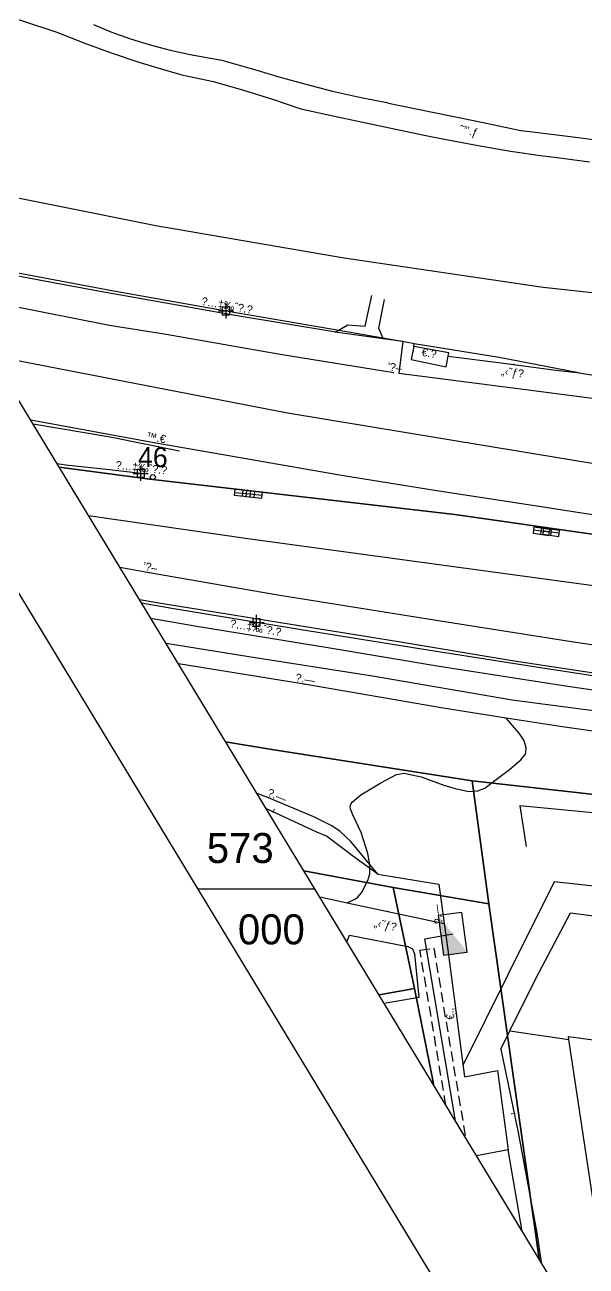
# Model space of a CAD drawing. Header units: metres. Extents: x 218299 to 220222, y 572714 to 574340.
# Drawn here: x 218539.3 to 218595.4, y 572962.3 to 573086.4 of the extents above; entities that cross this region are included whole.
import ezdxf
from ezdxf.enums import TextEntityAlignment as Align

# ---------------------------------------------------------------- set-up
doc = ezdxf.new("R2010")
doc.units = ezdxf.units.M
doc.header["$MEASUREMENT"] = 0
doc.header["$PDMODE"] = 66
doc.header["$PDSIZE"] = 0.75
doc.linetypes.add('DASH15', pattern=[1.5, 1, -0.5])
for name, color, linetype in [('1201', 7, 'Continuous'), ('1202', 7, 'Continuous'), ('1601', 44, 'LANDBORDER'), ('1602', 44, 'Continuous'), ('1603', 44, 'Continuous'), ('6151', 102, 'CABLEUNDEXIST03'), ('6261', 7, 'Continuous'), ('6701', 7, 'DASH15'), ('A_POINTS', 2, 'Continuous'), ('M2200', 253, 'Continuous'), ('M2211', 253, 'Continuous'), ('M2401', 7, 'Continuous'), ('M2404', 7, 'Continuous'), ('M2405', 253, 'Continuous'), ('M2408', 253, 'Continuous'), ('M2420', 253, 'Continuous'), ('m2511', 253, 'Continuous'), ('M2519', 253, 'Continuous'), ('M2601', 253, 'Continuous'), ('M2602', 253, 'Continuous'), ('M2605', 253, 'Continuous'), ('M2802', 253, 'Continuous'), ('M4903', 253, 'Continuous')]:
    doc.layers.add(name, color=color, linetype=linetype)
doc.styles.add('HEBTXT', font='HEBTXT')
doc.styles.add('MAVAT_HEBTXT', font='HEBTXT')
doc.linetypes.add('CABLEUNDEXIST03', pattern='A,3.5,[222,elecad.shx,S=0.01,R=0,X=0,Y=0],1.5', length=5)
doc.linetypes.add('LANDBORDER', pattern='A,6.25,[208,elecad.shx,S=0.02,R=0,X=-0.6,Y=0],12.5,[208,elecad.shx,S=0.02,R=180,X=0.6,Y=0],6.25', length=25)

# ---------------------------------------------------------------- blocks, each defined once
blk = doc.blocks.new('6261')
blk.add_lwpolyline([(-2, -1.2), (2, -1.2), (2, 1.2), (-2, 1.2)], close=True)
at = {"color": 0}
blk.add_solid([(2, 1.2), (-2, -1.2), (2, -1.2)], dxfattribs=at)
at = {"color": 0, "style": 'HEBTXT'}
blk.add_attdef('PIL_NAME', (2.69, 2.42), '', height=1.7, dxfattribs=at)
at = {"style": 'HEBTXT'}
blk.add_attdef('CAMUT_MONIM', (2.49, 0.22), '', height=1.7, dxfattribs=at)
at = {"color": 0, "style": 'HEBTXT', "flags": 1}
for tag, p in [('TYPE', (2.59, -1.77)), ('MAP_TYPE', (2.69, -3.78))]:
    blk.add_attdef(tag, p, '', height=1.7, dxfattribs=at)
blk = doc.blocks.new('1603')
at = {"layer": 'A_POINTS'}
blk.add_circle((0, 0), 0.25, dxfattribs=at)
at = {"color": 0, "style": 'HEBTXT'}
blk.add_attdef('PARCEL_NUM', text='', height=2, dxfattribs=at).set_placement((0, 1), align=Align.CENTER)
at = {"color": 0, "style": 'HEBTXT', "flags": 1}
blk.add_attdef('LOT_NUM', text='', height=2, dxfattribs=at).set_placement((0, -2.5), align=Align.CENTER)
blk = doc.blocks.new('M2405')
blk.add_circle((0, 0), 0.025)
at = {"style": 'MAVAT_HEBTXT'}
blk.add_attdef('NAME', text='', height=0.8, dxfattribs=at).set_placement((0, 1.59), align=Align.MIDDLE)
blk = doc.blocks.new('M2404')
blk.add_circle((0, 0), 0.025)
at = {"style": 'MAVAT_HEBTXT'}
blk.add_attdef('NAME', text='', height=0.8, dxfattribs=at).set_placement((0, 1.59), align=Align.MIDDLE)
blk = doc.blocks.new('M2408')
blk.add_circle((0, 0), 0.025)
at = {"style": 'MAVAT_HEBTXT'}
blk.add_attdef('NAME', text='', height=0.8, dxfattribs=at).set_placement((0, 1.59), align=Align.MIDDLE)
blk = doc.blocks.new('2511')
blk.add_point((0, 0))
at = {"style": 'HEBTXT'}
blk.add_attdef('TYPE', text='', height=0.8, dxfattribs=at).set_placement((0, 1.12), align=Align.MIDDLE)
blk = doc.blocks.new('M2601')
blk.add_circle((0, 0), 0.025)
at = {"style": 'MAVAT_HEBTXT'}
blk.add_attdef('NAME', text='', height=0.8, dxfattribs=at).set_placement((0, 1.59), align=Align.MIDDLE)
blk = doc.blocks.new('M2602')
blk.add_circle((0, 0), 0.025)
at = {"style": 'MAVAT_HEBTXT'}
blk.add_attdef('NAME', text='', height=0.8, dxfattribs=at).set_placement((0, 1.59), align=Align.MIDDLE)
blk = doc.blocks.new('M2605')
blk.add_circle((0, 0), 0.025)
at = {"style": 'MAVAT_HEBTXT'}
blk.add_attdef('NAME', text='', height=0.8, dxfattribs=at).set_placement((0, 1.59), align=Align.MIDDLE)
blk = doc.blocks.new('M2519')
blk.add_circle((0, 0), 0.025)
at = {"style": 'MAVAT_HEBTXT'}
blk.add_attdef('NAME', text='', height=0.8, dxfattribs=at).set_placement((0, 1.59), align=Align.MIDDLE)
blk = doc.blocks.new('M2211')
blk.add_circle((0, 0), 0.025)
at = {"style": 'MAVAT_HEBTXT'}
blk.add_attdef('NAME', text='', height=0.8, dxfattribs=at).set_placement((0, 1.59), align=Align.MIDDLE)
blk = doc.blocks.new('M4903')
blk.add_lwpolyline([(-1.6, -0.59), (1.6, -0.59), (1.6, 0.62), (-1.6, 0.62)], close=True)
for points in [[(-1.57, 0), (1.57, 0)], [(0, 0.62), (0, -0.59)]]:
    blk.add_lwpolyline(points)
at = {"style": 'MAVAT_HEBTXT', "flags": 1}
for tag, p in [('MARK', (0, 1.87)), ('IL', (0, -6.97))]:
    blk.add_attdef(tag, text='', height=0.8, dxfattribs=at).set_placement(p, align=Align.MIDDLE)
at = {"style": 'MAVAT_HEBTXT'}
for tag, p in [('HEIGHT', (0, -1.84)), ('NAME', (0, -4.41))]:
    blk.add_attdef(tag, text='', height=0.8, dxfattribs=at).set_placement(p, align=Align.MIDDLE)
blk = doc.blocks.new('111')
at = {"layer": 'M2200'}
blk.add_polyline3d([(218606.25, 572937.33, 564.18), (218603.78, 572953.93, 564.92), (218599.31, 572953.3, 563.1), (218598.47, 572953.18, 562.76), (218593.69, 572984.92, 562.76), (218593.64, 572985.22, 562.76), (218596.11, 572984.9, 562.82), (218609.59, 572983.14, 563.12), (218609.72, 572985.06, 562.94), (218653.61, 572980.24, 563.12)], dxfattribs=at)
at = {"layer": 'M2211'}
blk.add_polyline3d([(218581.68, 573053.57, 552.9), (218578.16, 573054.2, 552.9), (218578.16, 573054.2, 552.9), (218577.92, 573052.89, 552.9), (218581.4, 573052.18, 552.9), (218581.61, 573053.23, 552.9), (218581.68, 573053.57, 552.9)], close=True, dxfattribs=at)
at = {"layer": 'M2401'}
for points in [[(218577.08, 573054.71, 550.68), (218577.08, 573054.69, 550.68), (218576.66, 573051.55, 550.68), (218589.37, 573049.9, 550.86), (218603.19, 573048.1, 551.04)], [(218577.08, 573054.71, 550.68), (218577.08, 573054.69, 550.68), (218575.1, 573054.96, 550.42), (218570.32, 573055.64, 550.42), (218570.17, 573055.66, 550.42), (218560.51, 573057.28, 550.1), (218546.8, 573059.7, 550.15), (218542.31, 573060.53, 550.15), (218536.23, 573061.68, 550.15), (218530.18, 573062.82, 550.15)], [(218542.72, 573042.14, 550.86), (218551.77, 573040.93, 550.95), (218566.75, 573039.2, 550.95), (218582.26, 573037.41, 551.13), (218596.95, 573035.29, 551.31)], [(218599.29, 573036.88, 551.31), (218590.46, 573038.23, 551.13), (218580.46, 573039.76, 551.13), (218570.95, 573041.32, 550.95), (218561.78, 573042.92, 550.95), (218552.02, 573044.59, 550.77), (218539.88, 573046.82, 550.77)], [(218625.87, 573017.02, 551.82), (218623.52, 573017.55, 551.82), (218611.03, 573019.46, 551.64), (218600.34, 573020.9, 551.46), (218588, 573022.79, 551.28), (218576.63, 573024.68, 551.1), (218565.69, 573026.45, 551.1), (218552.48, 573028.56, 550.92), (218550.76, 573028.87, 550.92)], [(218580.08, 572980.51, 559.59), (218580.05, 572980.69, 559.59), (218579.98, 572980.68, 559.59)], [(218589.02, 572965.76, 559.71), (218587.61, 572973.88, 559.59), (218584.45, 572973.29, 559.59)]]:
    blk.add_polyline3d(points, dxfattribs=at)
at = {"layer": 'M2404'}
for points in [[(218577.08, 573054.71, 550.68), (218577.08, 573054.69, 550.68), (218576.66, 573051.55, 550.68), (218589.37, 573049.9, 550.86), (218603.19, 573048.1, 551.04), (218614.1, 573046.65, 551.04), (218617.65, 573046.2, 551.04), (218628.11, 573044.94, 551.22), (218630.66, 573044.81, 551.27), (218633.22, 573044.88, 551.32), (218635.76, 573045.17, 551.36), (218638.27, 573045.66, 551.4), (218639.67, 573046.09, 551.39), (218641.04, 573046.63, 551.4), (218642.36, 573047.28, 551.44), (218643.62, 573048.04, 551.49)], [(218577.08, 573054.71, 550.68), (218577.08, 573054.69, 550.68)], [(218646.45, 573030.56, 551.94), (218640.43, 573031.25, 551.76), (218634.58, 573032.03, 551.67), (218624.51, 573033.32, 551.67), (218616.75, 573034.46, 551.49), (218607.34, 573035.71, 551.31), (218599.29, 573036.88, 551.31), (218590.46, 573038.23, 551.13), (218580.46, 573039.76, 551.13), (218570.95, 573041.32, 550.95), (218561.78, 573042.92, 550.95), (218552.02, 573044.59, 550.77), (218539.88, 573046.82, 550.77)], [(218646.24, 573028.96, 551.94), (218641, 573029.5, 551.67), (218635.03, 573030.17, 551.67), (218624.33, 573031.42, 551.67), (218612.06, 573033.02, 551.31), (218596.95, 573035.29, 551.31), (218582.26, 573037.41, 551.13), (218566.75, 573039.2, 550.95), (218551.77, 573040.93, 550.95), (218542.72, 573042.14, 550.86)]]:
    blk.add_polyline3d(points, dxfattribs=at)
at = {"layer": 'M2405'}
for points in [[(218546.13, 573086.38, 551.51), (218547.89, 573085.65, 551.49), (218549.83, 573084.96, 551.58), (218551.81, 573084.36, 551.68), (218553.8, 573083.83, 551.78), (218555.81, 573083.38, 551.88), (218557.84, 573083.01, 551.98), (218558.98, 573082.83, 552.03), (218562.47, 573081.84, 551.85), (218564.69, 573081.16, 551.94), (218567.36, 573080.41, 552.02), (218570.05, 573079.73, 552.06), (218572.75, 573079.12, 552.06), (218575.47, 573078.58, 552.03), (218575.64, 573078.54, 552.04), (218580.05, 573077.64, 552.17), (218584.46, 573076.71, 552.23), (218588.87, 573075.78, 552.21), (218589.77, 573075.68, 552.27), (218594.6, 573075.1, 552.59), (218599.42, 573074.45, 552.87)], [(218536.69, 573087.51, 550.84), (218542.07, 573085.75, 551.08), (218542.49, 573085.61, 551.1), (218545.19, 573084.54, 551.25), (218547.92, 573083.55, 551.39), (218550.68, 573082.63, 551.53), (218553.47, 573081.79, 551.66), (218554.99, 573081.36, 551.73), (218558.14, 573080.7, 551.9), (218558.25, 573080.67, 551.9), (218561.15, 573079.84, 551.9), (218564.03, 573078.94, 551.9), (218566.88, 573077.96, 551.9), (218570.23, 573077.23, 551.9), (218579.2, 573075.34, 551.9), (218581.4, 573074.89, 551.88), (218584.62, 573074.28, 551.9), (218587.85, 573073.74, 551.96), (218591.09, 573073.26, 552.08), (218592.5, 573073.09, 552.15), (218595.75, 573072.66, 552.34)]]:
    blk.add_polyline3d(points, dxfattribs=at)
at = {"layer": 'M2408'}
for points in [[(218578.16, 573054.2, 550.63), (218578.21, 573054.51, 550.63)], [(218581.61, 573053.23, 550.74), (218586.92, 573052.58, 550.92), (218592.38, 573051.84, 550.92), (218594.48, 573051.6, 550.92), (218594.71, 573051.58, 550.92)], [(218568.76, 572999.19, 559.05), (218570.78, 572998.75, 559.23), (218571.5, 572998.6, 559.25), (218581.2, 572996.52, 559.53)], [(218571.48, 572994.7, 559.15), (218571.73, 572995.36, 559.15)], [(218571.73, 572995.36, 559.15), (218577.56, 572994.23, 559.33), (218578.03, 572993.99, 559.33), (218578.23, 572993.49, 559.33), (218578.67, 572989.11, 559.51), (218575.22, 572988.53, 559.45)], [(218583.23, 572981.2, 559.42), (218586.55, 572981.81, 559.42), (218587.61, 572973.88, 559.59)]]:
    blk.add_polyline3d(points, dxfattribs=at)
at = {"layer": 'M2420'}
for points in [[(218535.95, 573053.3), (218565.53, 573047.56), (218605.06, 573041.05), (218659.56, 573034.83), (218669.58, 573033.97), (218690.61, 573032.13), (218714.9, 573030), (218732.55, 573028.54), (218744.92, 573028.54), (218777.66, 573030.96), (218787.42, 573031.68), (218797.09, 573029.79)], [(218535.95, 573053.3), (218565.53, 573047.56), (218605.06, 573041.05), (218659.56, 573034.83), (218669.58, 573033.97), (218690.61, 573032.13), (218714.9, 573030), (218732.55, 573028.54), (218744.92, 573028.54), (218777.66, 573030.96), (218787.42, 573031.68), (218797.09, 573029.79)], [(218545.65, 573037.31), (218561.58, 573034.99), (218599.59, 573029.84), (218658.92, 573025.12), (218668.93, 573023.81), (218686.86, 573021.42), (218711.3, 573020.31), (218733.1, 573017.94), (218745.11, 573018.9), (218767.49, 573019.81), (218778.51, 573021.35), (218788.42, 573022.69), (218797.09, 573029.79)], [(218545.65, 573037.31), (218561.58, 573034.99), (218599.59, 573029.84), (218658.92, 573025.12), (218668.93, 573023.81), (218686.86, 573021.42), (218711.3, 573020.31), (218733.1, 573017.94), (218745.11, 573018.9), (218767.49, 573019.81), (218778.51, 573021.35), (218788.42, 573022.69), (218797.09, 573029.79)]]:
    blk.add_lwpolyline(points, dxfattribs=at)
at = {"layer": 'M2420', "linetype": 'Continuous', "lineweight": -3}
for points in [[(218535.95, 573053.3), (218565.53, 573047.56), (218605.06, 573041.05), (218659.56, 573034.83), (218669.58, 573033.97), (218690.61, 573032.13), (218714.9, 573030), (218732.55, 573028.54), (218744.92, 573028.54), (218777.66, 573030.96), (218787.42, 573031.68), (218797.09, 573029.79)], [(218545.65, 573037.31), (218561.58, 573034.99), (218599.59, 573029.84), (218658.92, 573025.12), (218668.93, 573023.81), (218686.86, 573021.42), (218711.3, 573020.31), (218733.1, 573017.94), (218745.11, 573018.9), (218767.49, 573019.81), (218778.51, 573021.35), (218788.42, 573022.69), (218797.09, 573029.79)]]:
    blk.add_lwpolyline(points, dxfattribs=at)
at = {"layer": 'm2511'}
for points in [[(218530.01, 573063.09, 551.01), (218537.18, 573061.82, 551.01), (218547.96, 573059.8, 551.37), (218559.4, 573057.75, 551.37), (218571.06, 573055.78, 551.55), (218577.75, 573054.59, 551.55), (218578.21, 573054.51, 551.56), (218586.72, 573053.12, 551.73), (218594.47, 573051.62, 552.09), (218594.71, 573051.58, 552.11), (218601.63, 573050.42, 552.63), (218608.15, 573049.91, 552.27), (218612.06, 573049.34, 552.45), (218621.54, 573048.18, 552.27), (218624.57, 573047.85, 551.73), (218629.66, 573047.23, 551.55)], [(218554.74, 573043.75, 551.91), (218547.82, 573045.12, 551.55), (218540.11, 573046.45, 551.55)], [(218550.87, 573041.52, 551.01), (218547.73, 573041.87, 551.37), (218543.37, 573042.35, 551.55), (218542.52, 573042.47, 551.55)], [(218642.85, 573014.35, 552.39), (218635.92, 573015.29, 552.75), (218626.42, 573016.83, 552.75), (218625.7, 573016.94, 552.73), (218617.9, 573018.16, 552.57), (218604.17, 573020.04, 552.39), (218591.04, 573022.04, 552.21), (218579.59, 573023.85, 552.21), (218566.7, 573025.9, 552.03), (218553.99, 573028.02, 551.85), (218550.95, 573028.55, 551.85)]]:
    blk.add_polyline3d(points, dxfattribs=at)
at = {"layer": 'M2519'}
for points in [[(218576.16, 573051.57, 550.33), (218564.8, 573053.39, 550.33), (218553.42, 573055.4, 550.33), (218547.75, 573056.31, 550.15), (218537.3, 573058.35, 550.15), (218532.34, 573059.26, 550.15)], [(218548.79, 573032.13, 550.95), (218551.71, 573031.62, 550.95), (218564.57, 573029.38, 551.13), (218579.57, 573026.98, 551.31), (218593.95, 573024.71, 551.31), (218607.47, 573022.68, 551.67), (218620.09, 573020.95, 551.67), (218633.35, 573019.27, 552.03), (218643.46, 573017.74, 552.03), (218653.97, 573016.62, 552.24), (218662.84, 573015.58, 552.42), (218672.31, 573014.5, 552.78), (218680.75, 573013.19, 552.96), (218688.93, 573011.76, 553.14)]]:
    blk.add_polyline3d(points, dxfattribs=at)
at = {"layer": 'M2601'}
for points in [[(218621.78, 573004.26, 555.82), (218612.6, 573005.52, 556.18), (218605.85, 573006.25, 556), (218597.49, 573007.46, 556.18), (218588.79, 573008.28, 556.18), (218589.42, 573004.21, 556.36)], [(218574.57, 573001.46, 560.14), (218572.04, 573003.29, 560.14), (218569.43, 573005.24, 559.96), (218568.48, 573005.66, 559.96), (218563.43, 573007.98, 559.77)], [(218586.87, 572983.97, 560.86), (218588.62, 572975.62, 560.86), (218590.47, 572965.58, 560.86), (218590.9, 572962.66, 560.96)]]:
    blk.add_polyline3d(points, dxfattribs=at)
at = {"layer": 'M2602'}
blk.add_polyline3d([(218581.57, 572993.88, 560.5), (218583.23, 572981.2, 560.32)], dxfattribs=at)
at = {"layer": 'M2605'}
for points in [[(218570.32, 573055.64, 550.42), (218571.59, 573056.38, 550.51), (218573.31, 573056.22, 550.42), (218573.98, 573059.31, 549.07)], [(218575.2, 573058.89, 549.25), (218574.64, 573056.02, 550.42), (218575.1, 573054.96, 550.42)], [(218551.87, 573027.04, 550.95), (218556.28, 573026.28, 551.01), (218569.58, 573024.1, 551.01), (218580.51, 573022.28, 551.01), (218593.33, 573020.27, 551.19), (218605.04, 573018.57, 551.55), (218616.4, 573017.01, 551.55), (218628.6, 573015.09, 551.91), (218640.41, 573013.51, 552.09), (218643.64, 573013.15, 552.09)], [(218643.39, 573010.92, 552.09), (218629.86, 573012.7, 551.91), (218617.2, 573014.47, 551.73), (218600.72, 573017.18, 551.37), (218588.02, 573018.86, 551.19), (218574.05, 573021.26, 551.01), (218561.66, 573023.16, 551.01), (218553.41, 573024.5, 551.01)], [(218647.49, 573010.52, 552.58), (218647.16, 573008.54, 552.58), (218640.72, 573009.4, 552.58), (218634.22, 573010.19, 552.22), (218624.53, 573011.63, 552.04), (218614.34, 573013.12, 551.86), (218603.36, 573014.72, 551.86), (218593.03, 573016.18, 551.5), (218587.42, 573017.06, 551.5), (218581.1, 573018.05, 551.5), (218567.22, 573020.43, 551.32), (218554.63, 573022.49, 551.18)], [(218574.57, 573001.46, 559.24), (218573.78, 573002.42, 559.13), (218571.89, 573004.72, 558.88), (218570.82, 573005.73, 558.79), (218569.98, 573006.28, 558.76), (218568.18, 573007.17, 558.7), (218563.65, 573009.07, 558.52), (218562.5, 573009.5, 558.48)], [(218574.57, 573001.46, 559.24), (218574.57, 573001.46, 559.24), (218574.57, 573001.46, 559.24), (218580.66, 573000.46, 559.42), (218581.2, 572996.52, 559.53), (218581.57, 572993.88, 559.6), (218581.57, 572993.88, 559.6)], [(218624.73, 572996.48, 555.46), (218624.73, 572996.48, 555.46), (218612.5, 572998.04, 556.54), (218598, 573000.05, 557.44), (218592.2, 573000.7, 557.8), (218587.57, 572991.4, 558.52), (218583.08, 572982.33, 559.38)], [(218586.87, 572983.97, 559.15), (218587.77, 572985.8, 558.98), (218590.33, 572990.96, 558.52), (218593.85, 572997.6, 557.98), (218608.78, 572995.66, 556.9), (218622.56, 572993.86, 555.82), (218622.63, 572993.85, 555.82), (218622.63, 572993.85, 555.82)], [(218587.77, 572985.8, 558.49), (218593.69, 572984.92, 557.41)]]:
    blk.add_polyline3d(points, dxfattribs=at)
at = {"layer": 'M2802'}
blk.add_polyline3d([(218568.76, 572999.19, 559.05), (218570.78, 572998.75, 559.23), (218571.5, 572998.6, 559.25), (218572.29, 572998.95, 559.25), (218572.54, 572999.11, 559.25), (218572.95, 572999.57, 559.25), (218573.59, 573000.83, 559.23), (218573.76, 573001.48, 559.2), (218573.78, 573002.42, 559.13), (218573.56, 573003.51, 558.91), (218572.9, 573005.61, 558.05), (218572.04, 573007.44, 556.97), (218571.84, 573007.99, 556.41), (218571.82, 573008.26, 556.11), (218571.92, 573008.51, 555.92), (218572.01, 573008.64, 555.89), (218572.86, 573009.37, 555.89), (218574.88, 573010.58, 555.89), (218576.43, 573011.41, 555.89), (218577.22, 573011.54, 555.89), (218578.9, 573011.18, 555.89), (218581.16, 573010.35, 555.89), (218582.3, 573010, 555.89), (218583.67, 573009.73, 555.89), (218584.56, 573009.78, 555.89), (218585.27, 573010.06, 555.89), (218585.88, 573010.51, 555.76), (218586.15, 573010.71, 555.59), (218587.74, 573011.91, 554.15), (218588.86, 573012.87, 552.95), (218589.3, 573013.42, 552.35), (218589.38, 573013.62, 552.18), (218589.41, 573014.08, 551.82), (218589.2, 573014.78, 551.43), (218589.02, 573015.12, 551.31), (218588.69, 573015.59, 551.27), (218587.42, 573017.06, 551.5), (218581.1, 573018.05, 551.5), (218567.22, 573020.43, 551.32), (218554.63, 573022.49, 551.18)], dxfattribs=at)
at = {"layer": 'M2211'}
ref = blk.add_blockref('M2211', (218579.82, 573053.9), dxfattribs=dict(at, xscale=0.5, yscale=0.5, zscale=0.5))
ref.add_attrib('NAME', '€.\x9a', dxfattribs={"layer": '0', "height": 0.8, "rotation": 349.7055, "style": 'MAVAT_HEBTXT'}).set_placement((218579.71, 573053.54), align=Align.MIDDLE)
at = {"layer": 'M2404'}
ref = blk.add_blockref('M2404', (218552.31, 573044.55), dxfattribs=dict(at, xscale=0.5, yscale=0.5, zscale=0.5))
ref.add_attrib('NAME', '™.€', dxfattribs={"layer": '0', "height": 0.8, "rotation": 350.2937, "style": 'MAVAT_HEBTXT'}).set_placement((218552.4, 573045.09), align=Align.MIDDLE)
at = {"layer": 'M2405'}
ref = blk.add_blockref('M2405', (218584.46, 573076.71), dxfattribs=dict(at, xscale=0.5, yscale=0.5, zscale=0.5))
ref.add_attrib('NAME', '˜”’.ƒ', dxfattribs={"layer": '0', "height": 0.8, "rotation": 348.2024, "style": 'MAVAT_HEBTXT'}).set_placement((218583.67, 573075.65), align=Align.MIDDLE)
at = {"layer": 'M2408'}
ref = blk.add_blockref('M2408', (218588.16, 573052.42), dxfattribs=dict(at, xscale=0.5, yscale=0.5, zscale=0.5))
ref.add_attrib('NAME', '„‹˜ƒ\x8e', dxfattribs={"layer": '0', "height": 0.8, "rotation": 352.2914, "style": 'MAVAT_HEBTXT'}).set_placement((218588.04, 573051.52), align=Align.MIDDLE)
ref = blk.add_blockref('M2408', (218575.53, 572997.74), dxfattribs=dict(at, xscale=0.5, yscale=0.5, zscale=0.5))
ref.add_attrib('NAME', '„‹˜ƒ\x8e', dxfattribs={"layer": '0', "height": 0.8, "rotation": 347.919, "style": 'MAVAT_HEBTXT'}).set_placement((218575.32, 572996.28), align=Align.MIDDLE)
at = {"layer": 'm2511'}
ref = blk.add_blockref('2511', (218559.4, 573057.75), dxfattribs=dict(at, xscale=0.5, yscale=0.5, zscale=0.5))
ref.add_attrib('TYPE', '\x9a…‡‰ˆ\x81.\x8e', dxfattribs={"layer": '0', "height": 0.8, "rotation": 349.8645, "style": 'HEBTXT'}).set_placement((218559.5, 573058.29), align=Align.MIDDLE)
ref = blk.add_blockref('2511', (218550.87, 573041.52), dxfattribs=dict(at, xscale=0.5, yscale=0.5, zscale=0.5))
ref.add_attrib('TYPE', '\x9a…‡‰ˆ\x81.\x8e', dxfattribs={"layer": '0', "height": 0.8, "rotation": 353.7313, "style": 'HEBTXT'}).set_placement((218550.93, 573042.07), align=Align.MIDDLE)
ref = blk.add_blockref('2511', (218562.45, 573026.61), dxfattribs=dict(at, xscale=0.5, yscale=0.5, zscale=0.5))
ref.add_attrib('TYPE', '\x9a…‡‰ˆ\x81.\x8e', dxfattribs={"layer": '0', "height": 0.8, "rotation": 350.0199, "style": 'HEBTXT'}).set_placement((218562.36, 573026.07), align=Align.MIDDLE)
at = {"layer": 'M2519'}
ref = blk.add_blockref('M2519', (218576.16, 573051.57), dxfattribs=dict(at, xscale=0.5, yscale=0.5, zscale=0.5))
ref.add_attrib('NAME', '’\x81–', dxfattribs={"layer": '0', "height": 0.8, "rotation": 350.926, "style": 'MAVAT_HEBTXT'}).set_placement((218576.25, 573052.12), align=Align.MIDDLE)
ref = blk.add_blockref('M2519', (218551.71, 573031.62), dxfattribs=dict(at, xscale=0.5, yscale=0.5, zscale=0.5))
ref.add_attrib('NAME', '’\x81–', dxfattribs={"layer": '0', "height": 0.8, "rotation": 350.1263, "style": 'MAVAT_HEBTXT'}).set_placement((218551.81, 573032.16), align=Align.MIDDLE)
at = {"layer": 'M2601'}
ref = blk.add_blockref('M2601', (218564.09, 573007.67), dxfattribs=dict(at, xscale=0.5, yscale=0.5, zscale=0.5))
ref.add_attrib('NAME', '‚', dxfattribs={"layer": '0', "height": 0.8, "rotation": 335.357, "style": 'MAVAT_HEBTXT'}).set_placement((218564.32, 573008.17), align=Align.MIDDLE)
ref = blk.add_blockref('M2601', (218588.22, 572977.55), dxfattribs=dict(at, xscale=0.5, yscale=0.5, zscale=0.5))
ref.add_attrib('NAME', '‚', dxfattribs={"layer": '0', "height": 0.8, "rotation": 101.8396, "style": 'MAVAT_HEBTXT'}).set_placement((218587.68, 572977.44), align=Align.MIDDLE)
at = {"layer": 'M2602'}
ref = blk.add_blockref('M2602', (218582.4, 572987.54), dxfattribs=dict(at, xscale=0.5, yscale=0.5, zscale=0.5))
ref.add_attrib('NAME', '€.‚', dxfattribs={"layer": '0', "height": 0.8, "rotation": 97.4559, "style": 'MAVAT_HEBTXT'}).set_placement((218581.85, 572987.47), align=Align.MIDDLE)
at = {"layer": 'M2605'}
ref = blk.add_blockref('M2605', (218567.22, 573020.43), dxfattribs=dict(at, xscale=0.5, yscale=0.5, zscale=0.5))
ref.add_attrib('NAME', '\x9a.—', dxfattribs={"layer": '0', "height": 0.8, "rotation": 350.2624, "style": 'MAVAT_HEBTXT'}).set_placement((218567.32, 573020.97), align=Align.MIDDLE)
ref = blk.add_blockref('M2605', (218564.3, 573008.79), dxfattribs=dict(at, xscale=0.5, yscale=0.5, zscale=0.5))
ref.add_attrib('NAME', '\x9a.—', dxfattribs={"layer": '0', "height": 0.8, "rotation": 337.326, "style": 'MAVAT_HEBTXT'}).set_placement((218564.51, 573009.3), align=Align.MIDDLE)
ref = blk.add_blockref('M2605', (218581.07, 572997.5), dxfattribs=dict(at, xscale=0.5, yscale=0.5, zscale=0.5))
ref.add_attrib('NAME', '\x9a.—', dxfattribs={"layer": '0', "height": 0.8, "rotation": 97.8749, "style": 'MAVAT_HEBTXT'}).set_placement((218580.52, 572997.43), align=Align.MIDDLE)
at = {"layer": 'M4903'}
for p, xscale, yscale, zscale, rotation in [((218561.05, 573039.54, 550.8), 0.4999999999999992, 0.4999999999999992, 0.4999999999999992, 354.0774925529757), ((218562.21, 573039.41, 550.8), 0.5, 0.5, 0.5, 354.2217031879388), ((218590.93, 573035.73, 550.98), 0.5000000000000011, 0.5000000000000011, 0.5000000000000011, 172.4827354354898), ((218591.91, 573035.63, 550.98), 0.4999999999999993, 0.4999999999999993, 0.4999999999999993, 172.544106923322)]:
    blk.add_blockref('M4903', p, dxfattribs=dict(at, xscale=xscale, yscale=yscale, zscale=zscale, rotation=rotation))

msp = doc.modelspace()

# ---------------------------------------------------------------- linework, layer by layer
at = {"layer": '1201'}
msp.add_lwpolyline([(218556.5242, 573000), (218568.219, 573000)], dxfattribs=at)
at = {"layer": '1202'}
for points in [[(218726.735, 572719.2942), (220113.8457, 573560.3928), (219685.6545, 574266.551), (218298.5438, 573425.4525)], [(218730.1009, 572733.03), (220100.1099, 573563.7586), (219682.2886, 574252.8152), (218312.2795, 573422.0866)]]:
    msp.add_lwpolyline(points, close=True, dxfattribs=at)
at = {"layer": '1601'}
msp.add_lwpolyline([(218524.6647, 573071.9174), (218533.0708, 573070.1451), (218552.3749, 573066.3086), (218571.2063, 573063.0611), (218591.1102, 573060.1461), (218672.3329, 573051.3442), (218692.4177, 573049.4343), (218712.1577, 573047.4102), (218731.5038, 573046.3355), (218749.5997, 573046.4787), (218766.1582, 573047.7202), (218788.8683, 573051.1248), (218792.1773, 573028.5919), (218794.1301, 573015.6506), (218797.16, 573002.71), (218798.65, 572992.7), (218809.44, 572920.29), (218809.4658, 572920.1169), (218814.75, 572884.67), (218820.86, 572843.61), (218825.783, 572810.2869), (218802.9792, 572806.8589), (218702.3189, 572791.6014), (218695.243, 572790.536)], dxfattribs=at)
at = {"layer": '1602'}
for points in [[(218524.6647, 573071.9174), (218533.0708, 573070.1451), (218552.3749, 573066.3086), (218571.2063, 573063.0611), (218591.1102, 573060.1461), (218672.3329, 573051.3442), (218692.4177, 573049.4343)], [(218687.5342, 572999.3604), (218667.7773, 573001.4484), (218656.8912, 573002.6644), (218652.762, 573003.0879), (218583.9981, 573010.7811), (218563.9812, 573013.9165), (218559.3541, 573014.6948)], [(218559.3541, 573014.6948), (218563.9812, 573013.9165), (218583.9981, 573010.7811), (218585.6639, 572998.4933), (218576.12, 573000.1305), (218567.1778, 573001.7889)], [(218590.7044, 572962.9802), (218585.6639, 572998.4933), (218583.9981, 573010.7811), (218652.762, 573003.0879), (218663.4375, 572934.1645), (218637.1564, 572930.0062), (218641.6239, 572903.7121), (218627.7675, 572901.8419)], [(218567.1778, 573001.7889), (218576.12, 573000.1305), (218578.2463, 572990.0126), (218574.6938, 572989.3908)], [(218580.1315, 572980.4209), (218580.0927, 572980.6841), (218578.2463, 572990.0126), (218576.12, 573000.1305), (218585.6639, 572998.4933), (218590.7044, 572962.9802)], [(218574.6938, 572989.3908), (218578.2463, 572990.0126), (218580.0927, 572980.6841), (218580.1315, 572980.4209)]]:
    msp.add_lwpolyline(points, dxfattribs=at)
at = {"layer": '6151'}
msp.add_lwpolyline([(218582.3326, 572976.7901), (218579.2649, 572994.9876), (218582.0643, 572995.4884)], dxfattribs=at)
at = {"layer": '6701'}
msp.add_lwpolyline([(218581.3865, 572978.3507), (218578.782, 572993.837), (218580.163, 572994.069), (218583.3512, 572975.1098)], dxfattribs=at)

# ---------------------------------------------------------------- block references
msp.add_blockref('111', (0, 0))
at = {"layer": '1603'}
msp.add_blockref('1603', (218552.0777, 573041.1433), dxfattribs=at).add_auto_attribs({'PARCEL_NUM': '46'})
at = {"layer": '6261', "rotation": 277.5807288799143}
msp.add_blockref('6261', (218582.0643, 572995.4884), dxfattribs=at)

# ---------------------------------------------------------------- texts
at = {"layer": '1201'}
msp.add_text('573', height=3, dxfattribs=at).set_placement((218560.8161, 573002.5652), align=Align.CENTER)
msp.add_text('000', height=3, dxfattribs=at).set_placement((218563.9271, 572997.4348), align=Align.TOP_CENTER)

doc.saveas('drawing.dxf')
